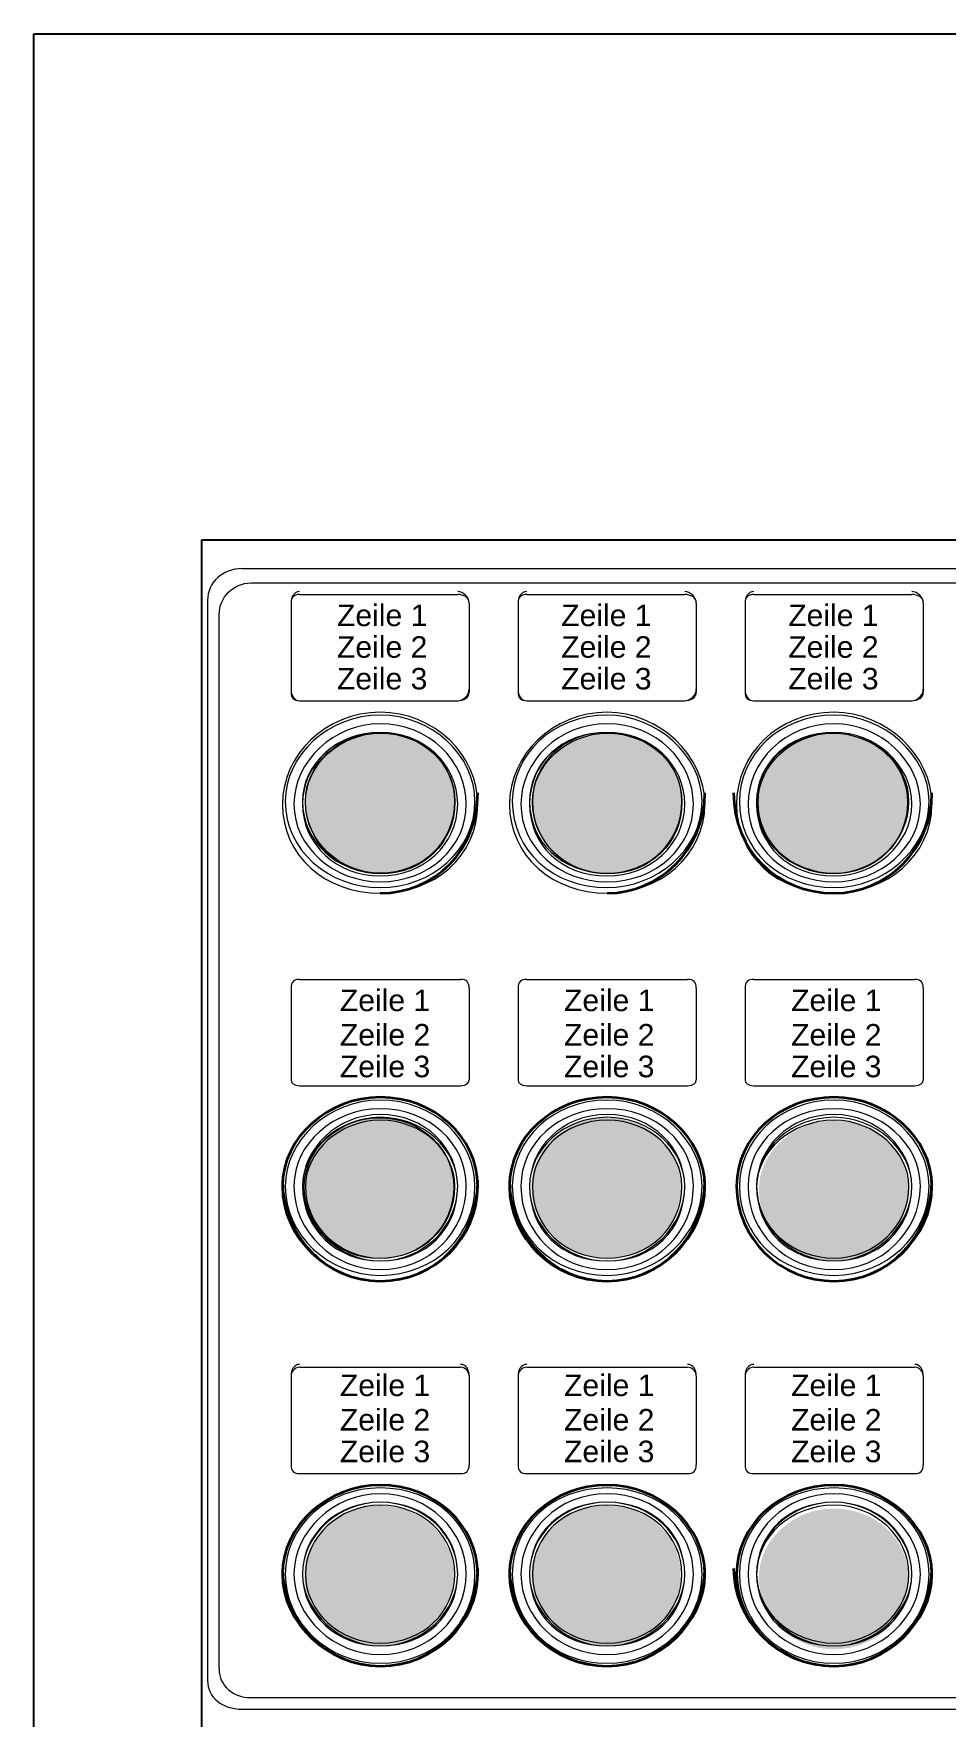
# Model space of a CAD drawing. Header units: centimetres. Extents: x -277 to 25900, y -463 to 5243.
# Drawn here: x 354.1 to 399.1, y 705.4 to 788.4 of the extents above; entities that cross this region are included whole.
import ezdxf

# ---------------------------------------------------------------- set-up
doc = ezdxf.new("R2010")
doc.units = ezdxf.units.CM
doc.header["$LTSCALE"] = 10
for name, color, linetype in [('PDF _Géométrie', 7, 'Continuous'), ('PDF _Texte', 7, 'Continuous'), ('SIEMENS_DETECTION', 9, 'Continuous')]:
    doc.layers.add(name, color=color, linetype=linetype)
doc.styles.add('PDF Arial', font='arial.ttf')
picture_1 = doc.add_image_def('image10.jpg', size_in_pixel=(780, 650))

# ---------------------------------------------------------------- blocks, each defined once
blk = doc.blocks.new('*U36')
image = blk.add_image(picture_1, insert=(0, 0), size_in_units=(150, 125))
image.dxf.flags = 7

msp = doc.modelspace()

# ---------------------------------------------------------------- hatches: boundary and pattern name
h = msp.add_hatch(color=1)
h.dxf.hatch_style = 1
edge = h.paths.add_edge_path()
edge.add_spline(control_points=[(371.19, 753.914), (369.209, 753.914), (367.511, 752.358), (367.511, 750.518)], knot_values=[1, 1, 1, 1, 2, 2, 2, 2], degree=3, periodic=0)
edge.add_spline(control_points=[(367.511, 750.518), (367.511, 748.537), (369.209, 746.981), (371.19, 746.981)], knot_values=[2, 2, 2, 2, 3, 3, 3, 3], degree=3, periodic=0)
edge.add_spline(control_points=[(371.19, 746.981), (373.313, 746.981), (374.87, 748.537), (374.87, 750.518)], knot_values=[3, 3, 3, 3, 4, 4, 4, 4], degree=3, periodic=0)
edge.add_spline(control_points=[(374.87, 750.518), (374.87, 752.358), (373.313, 753.914), (371.19, 753.914)], knot_values=[0, 0, 0, 0, 1, 1, 1, 1], degree=3, periodic=0)
h = msp.add_hatch(color=1)
h.dxf.hatch_style = 1
edge = h.paths.add_edge_path()
edge.add_spline(control_points=[(382.368, 753.914), (380.387, 753.914), (378.689, 752.357), (378.689, 750.517)], knot_values=[1, 1, 1, 1, 2, 2, 2, 2], degree=3, periodic=0)
edge.add_spline(control_points=[(378.689, 750.517), (378.689, 748.536), (380.387, 746.98), (382.368, 746.98)], knot_values=[2, 2, 2, 2, 3, 3, 3, 3], degree=3, periodic=0)
edge.add_spline(control_points=[(382.368, 746.98), (384.49, 746.98), (386.047, 748.536), (386.047, 750.517)], knot_values=[3, 3, 3, 3, 4, 4, 4, 4], degree=3, periodic=0)
edge.add_spline(control_points=[(386.047, 750.517), (386.047, 752.357), (384.49, 753.914), (382.368, 753.914)], knot_values=[0, 0, 0, 0, 1, 1, 1, 1], degree=3, periodic=0)
h = msp.add_hatch(color=1)
h.dxf.hatch_style = 1
edge = h.paths.add_edge_path()
edge.add_spline(control_points=[(393.469, 753.913), (391.488, 753.913), (389.79, 752.356), (389.79, 750.517)], knot_values=[1, 1, 1, 1, 2, 2, 2, 2], degree=3, periodic=0)
edge.add_spline(control_points=[(389.79, 750.517), (389.79, 748.535), (391.488, 746.979), (393.469, 746.979)], knot_values=[2, 2, 2, 2, 3, 3, 3, 3], degree=3, periodic=0)
edge.add_spline(control_points=[(393.469, 746.979), (395.592, 746.979), (397.149, 748.535), (397.149, 750.517)], knot_values=[3, 3, 3, 3, 4, 4, 4, 4], degree=3, periodic=0)
edge.add_spline(control_points=[(397.149, 750.517), (397.149, 752.356), (395.592, 753.913), (393.469, 753.913)], knot_values=[0, 0, 0, 0, 1, 1, 1, 1], degree=3, periodic=0)
h = msp.add_hatch(color=1)
h.dxf.hatch_style = 1
edge = h.paths.add_edge_path()
edge.add_spline(control_points=[(371.129, 734.97), (369.148, 734.97), (367.45, 733.413), (367.45, 731.573)], knot_values=[1, 1, 1, 1, 2, 2, 2, 2], degree=3, periodic=0)
edge.add_spline(control_points=[(367.45, 731.573), (367.45, 729.592), (369.148, 728.036), (371.129, 728.036)], knot_values=[2, 2, 2, 2, 3, 3, 3, 3], degree=3, periodic=0)
edge.add_spline(control_points=[(371.129, 728.036), (373.252, 728.036), (374.809, 729.592), (374.809, 731.573)], knot_values=[3, 3, 3, 3, 4, 4, 4, 4], degree=3, periodic=0)
edge.add_spline(control_points=[(374.809, 731.573), (374.809, 733.413), (373.252, 734.97), (371.129, 734.97)], knot_values=[0, 0, 0, 0, 1, 1, 1, 1], degree=3, periodic=0)
h = msp.add_hatch(color=1)
h.dxf.hatch_style = 1
edge = h.paths.add_edge_path()
edge.add_spline(control_points=[(385.988, 731.573), (385.988, 733.413), (384.431, 734.97), (382.308, 734.97)], knot_values=[0, 0, 0, 0, 1, 1, 1, 1], degree=3, periodic=0)
edge.add_spline(control_points=[(382.308, 734.97), (380.327, 734.97), (378.629, 733.413), (378.629, 731.573)], knot_values=[1, 1, 1, 1, 2, 2, 2, 2], degree=3, periodic=0)
edge.add_spline(control_points=[(378.629, 731.573), (378.629, 729.592), (380.327, 728.036), (382.308, 728.036)], knot_values=[2, 2, 2, 2, 3, 3, 3, 3], degree=3, periodic=0)
edge.add_spline(control_points=[(382.308, 728.036), (384.431, 728.036), (385.988, 729.592), (385.988, 731.573)], knot_values=[3, 3, 3, 3, 4, 4, 4, 4], degree=3, periodic=0)
h = msp.add_hatch(color=1)
h.dxf.hatch_style = 1
edge = h.paths.add_edge_path()
edge.add_spline(control_points=[(397.191, 731.432), (397.191, 733.271), (395.634, 734.828), (393.512, 734.828)], knot_values=[0, 0, 0, 0, 1, 1, 1, 1], degree=3, periodic=0)
edge.add_spline(control_points=[(393.512, 734.828), (391.53, 734.828), (389.832, 733.271), (389.832, 731.432)], knot_values=[1, 1, 1, 1, 2, 2, 2, 2], degree=3, periodic=0)
edge.add_spline(control_points=[(389.832, 731.432), (389.832, 729.451), (391.53, 727.894), (393.512, 727.894)], knot_values=[2, 2, 2, 2, 3, 3, 3, 3], degree=3, periodic=0)
edge.add_spline(control_points=[(393.512, 727.894), (395.634, 727.894), (397.191, 729.451), (397.191, 731.432)], knot_values=[3, 3, 3, 3, 4, 4, 4, 4], degree=3, periodic=0)
h = msp.add_hatch(color=1)
h.dxf.hatch_style = 1
edge = h.paths.add_edge_path()
edge.add_spline(control_points=[(374.809, 712.47), (374.809, 714.309), (373.252, 715.866), (371.129, 715.866)], knot_values=[0, 0, 0, 0, 1, 1, 1, 1], degree=3, periodic=0)
edge.add_spline(control_points=[(371.129, 715.866), (369.148, 715.866), (367.45, 714.309), (367.45, 712.47)], knot_values=[1, 1, 1, 1, 2, 2, 2, 2], degree=3, periodic=0)
edge.add_spline(control_points=[(367.45, 712.47), (367.45, 710.489), (369.148, 708.932), (371.129, 708.932)], knot_values=[2, 2, 2, 2, 3, 3, 3, 3], degree=3, periodic=0)
edge.add_spline(control_points=[(371.129, 708.932), (373.252, 708.932), (374.809, 710.489), (374.809, 712.47)], knot_values=[3, 3, 3, 3, 4, 4, 4, 4], degree=3, periodic=0)
h = msp.add_hatch(color=1)
h.dxf.hatch_style = 1
edge = h.paths.add_edge_path()
edge.add_spline(control_points=[(385.988, 712.47), (385.988, 714.309), (384.431, 715.866), (382.308, 715.866)], knot_values=[0, 0, 0, 0, 1, 1, 1, 1], degree=3, periodic=0)
edge.add_spline(control_points=[(382.308, 715.866), (380.327, 715.866), (378.629, 714.309), (378.629, 712.47)], knot_values=[1, 1, 1, 1, 2, 2, 2, 2], degree=3, periodic=0)
edge.add_spline(control_points=[(378.629, 712.47), (378.629, 710.489), (380.327, 708.932), (382.308, 708.932)], knot_values=[2, 2, 2, 2, 3, 3, 3, 3], degree=3, periodic=0)
edge.add_spline(control_points=[(382.308, 708.932), (384.431, 708.932), (385.988, 710.489), (385.988, 712.47)], knot_values=[3, 3, 3, 3, 4, 4, 4, 4], degree=3, periodic=0)
h = msp.add_hatch(color=1)
h.dxf.hatch_style = 1
edge = h.paths.add_edge_path()
edge.add_spline(control_points=[(397.191, 712.328), (397.191, 714.168), (395.634, 715.724), (393.512, 715.724)], knot_values=[0, 0, 0, 0, 1, 1, 1, 1], degree=3, periodic=0)
edge.add_spline(control_points=[(393.512, 715.724), (391.53, 715.724), (389.832, 714.168), (389.832, 712.328)], knot_values=[1, 1, 1, 1, 2, 2, 2, 2], degree=3, periodic=0)
edge.add_spline(control_points=[(389.832, 712.328), (389.832, 710.347), (391.53, 708.791), (393.512, 708.791)], knot_values=[2, 2, 2, 2, 3, 3, 3, 3], degree=3, periodic=0)
edge.add_spline(control_points=[(393.512, 708.791), (395.634, 708.791), (397.191, 710.347), (397.191, 712.328)], knot_values=[3, 3, 3, 3, 4, 4, 4, 4], degree=3, periodic=0)

# ---------------------------------------------------------------- linework, layer by layer
msp.add_lwpolyline([(362.41, 763.436), (496.514, 763.436), (496.514, 704.286), (362.41, 704.286)], close=True)
at = {"layer": 'PDF _Géométrie', "lineweight": 9}
msp.add_lwpolyline([(362.41, 704.286), (491.465, 704.286), (491.465, 763.436), (362.41, 763.436)], close=True, dxfattribs=at)
msp.add_lwpolyline([(362.41, 704.286), (491.465, 704.286), (491.465, 763.436), (362.41, 763.436)], close=True, dxfattribs=at)
at = {"layer": 'PDF _Géométrie', "color": 253, "lineweight": 9, "true_color": 0x999999}
msp.add_lwpolyline([(363.259, 707.823), (363.259, 759.757, -0.409091), (364.816, 761.313), (489.06, 761.313)], format="xyb", dxfattribs=at)
at = {"layer": 'PDF _Géométrie', "lineweight": 9}
msp.add_lwpolyline([(364.391, 762.021), (489.626, 762.021, -0.409091), (491.182, 760.464), (491.182, 707.257)], format="xyb", dxfattribs=at)
for points in [[(367.222, 760.747), (375.004, 760.747)], [(378.401, 760.747), (386.184, 760.747)], [(389.58, 760.747), (397.363, 760.747)], [(362.693, 760.464), (362.693, 707.257)], [(366.797, 760.323), (366.797, 755.936)], [(375.57, 760.323), (375.57, 755.936)], [(377.976, 760.323), (377.976, 755.936)], [(386.75, 760.323), (386.75, 755.936)], [(389.155, 760.323), (389.155, 755.936)], [(397.929, 760.323), (397.929, 755.936)], [(367.222, 755.512), (375.004, 755.512)], [(378.401, 755.512), (386.184, 755.512)], [(389.58, 755.512), (397.363, 755.512)], [(367.222, 741.785), (375.146, 741.785)], [(378.401, 741.785), (386.325, 741.785)], [(389.58, 741.785), (397.504, 741.785)], [(366.797, 741.361), (366.797, 736.833)], [(375.57, 741.361), (375.57, 736.833)], [(377.976, 741.361), (377.976, 736.833)], [(386.75, 741.361), (386.75, 736.833)], [(389.155, 741.361), (389.155, 736.833)], [(397.929, 741.361), (397.929, 736.833)], [(367.222, 736.55), (375.146, 736.55)], [(378.401, 736.55), (386.325, 736.55)], [(389.58, 736.55), (397.504, 736.55)], [(367.222, 722.682), (375.146, 722.682)], [(378.401, 722.682), (386.325, 722.682)], [(389.58, 722.682), (397.504, 722.682)], [(366.797, 722.257), (366.797, 717.871)], [(375.57, 722.257), (375.57, 717.871)], [(377.976, 722.257), (377.976, 717.871)], [(386.75, 722.257), (386.75, 717.871)], [(389.155, 722.257), (389.155, 717.871)], [(397.929, 722.257), (397.929, 717.871)], [(367.222, 717.446), (375.146, 717.446)], [(378.401, 717.446), (386.325, 717.446)], [(389.58, 717.446), (397.504, 717.446)], [(364.391, 705.842), (489.626, 705.842)]]:
    msp.add_lwpolyline(points, dxfattribs=at)
at = {"layer": 'PDF _Géométrie', "color": 253, "lineweight": 9, "true_color": 0x999999}
msp.add_lwpolyline([(364.816, 706.408), (489.06, 706.408)], dxfattribs=at)
at = {"layer": 'PDF _Géométrie', "lineweight": 9}
for points in [[(364.391, 762.021), (363.401, 762.021), (362.693, 761.313), (362.693, 760.464)], [(367.222, 760.889), (366.939, 760.889), (366.797, 760.606), (366.797, 760.323)], [(367.222, 760.747), (366.939, 760.747), (366.797, 760.606), (366.797, 760.323)], [(375.57, 760.323), (375.57, 760.606), (375.287, 760.889), (375.004, 760.889)], [(375.57, 760.323), (375.57, 760.606), (375.287, 760.747), (375.004, 760.747)], [(378.401, 760.889), (378.118, 760.889), (377.976, 760.606), (377.976, 760.323)], [(378.401, 760.747), (378.118, 760.747), (377.976, 760.606), (377.976, 760.323)], [(386.75, 760.323), (386.75, 760.606), (386.467, 760.889), (386.184, 760.889)], [(386.75, 760.323), (386.75, 760.606), (386.467, 760.747), (386.184, 760.747)], [(389.58, 760.889), (389.297, 760.889), (389.155, 760.606), (389.155, 760.323)], [(389.58, 760.747), (389.297, 760.747), (389.155, 760.606), (389.155, 760.323)], [(397.929, 760.323), (397.929, 760.606), (397.646, 760.889), (397.363, 760.889)], [(397.929, 760.323), (397.929, 760.606), (397.646, 760.747), (397.363, 760.747)], [(366.797, 756.078), (366.797, 755.795), (366.939, 755.512), (367.222, 755.512)], [(366.797, 755.936), (366.797, 755.653), (366.939, 755.512), (367.222, 755.512)], [(375.004, 755.512), (375.287, 755.512), (375.57, 755.795), (375.57, 756.078)], [(375.004, 755.512), (375.287, 755.512), (375.57, 755.653), (375.57, 755.936)], [(377.976, 756.078), (377.976, 755.795), (378.118, 755.512), (378.401, 755.512)], [(377.976, 755.936), (377.976, 755.653), (378.118, 755.512), (378.401, 755.512)], [(386.184, 755.512), (386.467, 755.512), (386.75, 755.795), (386.75, 756.078)], [(386.184, 755.512), (386.467, 755.512), (386.75, 755.653), (386.75, 755.936)], [(389.155, 756.078), (389.155, 755.795), (389.297, 755.512), (389.58, 755.512)], [(389.155, 755.936), (389.155, 755.653), (389.297, 755.512), (389.58, 755.512)], [(397.363, 755.512), (397.646, 755.512), (397.929, 755.795), (397.929, 756.078)], [(397.363, 755.512), (397.646, 755.512), (397.929, 755.653), (397.929, 755.936)], [(371.184, 754.946), (368.495, 754.946), (366.372, 752.823), (366.372, 750.417)], [(375.995, 750.417), (375.995, 752.823), (373.872, 754.946), (371.184, 754.946)], [(382.363, 754.946), (379.674, 754.946), (377.552, 752.823), (377.552, 750.417)], [(387.174, 750.417), (387.174, 752.823), (384.91, 754.946), (382.363, 754.946)], [(393.542, 754.946), (390.712, 754.946), (388.731, 752.823), (388.731, 750.417)], [(398.353, 750.417), (398.353, 752.823), (396.089, 754.946), (393.542, 754.946)], [(371.184, 754.379), (368.92, 754.379), (366.939, 752.54), (366.939, 750.417)], [(371.184, 753.955), (369.061, 753.955), (367.363, 752.398), (367.363, 750.559)], [(371.184, 753.955), (369.061, 753.955), (367.363, 752.398), (367.363, 750.417)], [(371.184, 753.955), (369.061, 753.955), (367.363, 752.398), (367.363, 750.417)], [(375.429, 750.417), (375.429, 752.54), (373.589, 754.379), (371.184, 754.379)], [(374.863, 750.559), (374.863, 752.398), (373.306, 753.955), (371.184, 753.955)], [(375.004, 750.417), (375.004, 752.398), (373.306, 753.955), (371.184, 753.955)], [(375.004, 750.417), (375.004, 752.398), (373.306, 753.955), (371.184, 753.955)], [(382.363, 754.379), (379.957, 754.379), (378.118, 752.54), (378.118, 750.417)], [(382.363, 753.955), (380.099, 753.955), (378.542, 752.398), (378.542, 750.559)], [(382.363, 753.955), (380.099, 753.955), (378.542, 752.398), (378.542, 750.417)], [(382.363, 753.955), (380.099, 753.955), (378.542, 752.398), (378.542, 750.417)], [(382.363, 753.955), (380.24, 753.955), (378.684, 752.398), (378.684, 750.559)], [(386.608, 750.417), (386.608, 752.54), (384.768, 754.379), (382.363, 754.379)], [(386.042, 750.559), (386.042, 752.398), (384.485, 753.955), (382.363, 753.955)], [(386.184, 750.417), (386.184, 752.398), (384.485, 753.955), (382.363, 753.955)], [(386.184, 750.417), (386.184, 752.398), (384.485, 753.955), (382.363, 753.955)], [(386.042, 750.559), (386.042, 752.398), (384.485, 753.955), (382.363, 753.955)], [(393.542, 754.379), (391.136, 754.379), (389.297, 752.54), (389.297, 750.417)], [(393.542, 753.955), (391.278, 753.955), (389.721, 752.398), (389.721, 750.559)], [(393.542, 753.955), (391.278, 753.955), (389.721, 752.398), (389.721, 750.417)], [(393.542, 753.955), (391.278, 753.955), (389.721, 752.398), (389.721, 750.417)], [(393.542, 753.955), (391.419, 753.955), (389.721, 752.398), (389.721, 750.559)], [(397.787, 750.417), (397.787, 752.54), (395.806, 754.379), (393.542, 754.379)], [(397.221, 750.559), (397.221, 752.398), (395.523, 753.955), (393.542, 753.955)], [(397.363, 750.417), (397.363, 752.398), (395.523, 753.955), (393.542, 753.955)], [(397.363, 750.417), (397.363, 752.398), (395.523, 753.955), (393.542, 753.955)], [(397.221, 750.559), (397.221, 752.398), (395.523, 753.955), (393.542, 753.955)], [(367.363, 750.559), (367.363, 748.578), (369.061, 747.021), (371.184, 747.021)], [(371.184, 747.021), (373.306, 747.021), (374.863, 748.578), (374.863, 750.559)], [(378.542, 750.559), (378.542, 748.578), (380.099, 747.021), (382.363, 747.021)], [(378.684, 750.559), (378.684, 748.578), (380.24, 747.021), (382.363, 747.021)], [(382.363, 747.021), (384.485, 747.021), (386.042, 748.578), (386.042, 750.559)], [(382.363, 747.021), (384.485, 747.021), (386.042, 748.578), (386.042, 750.559)], [(389.721, 750.559), (389.721, 748.578), (391.278, 747.021), (393.542, 747.021)], [(389.721, 750.559), (389.721, 748.578), (391.419, 747.021), (393.542, 747.021)], [(393.542, 747.021), (395.523, 747.021), (397.221, 748.578), (397.221, 750.559)], [(393.542, 747.021), (395.523, 747.021), (397.221, 748.578), (397.221, 750.559)], [(366.372, 750.417), (366.372, 747.87), (368.495, 746.031), (371.184, 746.031)], [(366.939, 750.417), (366.939, 748.295), (368.92, 746.597), (371.184, 746.597)], [(367.363, 750.417), (367.363, 748.436), (369.061, 746.88), (371.184, 746.88)], [(367.363, 750.417), (367.363, 748.436), (369.061, 746.88), (371.184, 746.88)], [(371.184, 746.88), (373.306, 746.88), (375.004, 748.436), (375.004, 750.417)], [(371.184, 746.031), (373.872, 746.031), (375.995, 747.87), (375.995, 750.417)], [(371.184, 746.597), (373.589, 746.597), (375.429, 748.295), (375.429, 750.417)], [(371.184, 746.88), (373.306, 746.88), (375.004, 748.436), (375.004, 750.417)], [(377.552, 750.417), (377.552, 747.87), (379.674, 746.031), (382.363, 746.031)], [(378.118, 750.417), (378.118, 748.295), (379.957, 746.597), (382.363, 746.597)], [(378.542, 750.417), (378.542, 748.436), (380.099, 746.88), (382.363, 746.88)], [(378.542, 750.417), (378.542, 748.436), (380.099, 746.88), (382.363, 746.88)], [(382.363, 746.88), (384.485, 746.88), (386.184, 748.436), (386.184, 750.417)], [(382.363, 746.031), (384.91, 746.031), (387.174, 747.87), (387.174, 750.417)], [(382.363, 746.597), (384.768, 746.597), (386.608, 748.295), (386.608, 750.417)], [(382.363, 746.88), (384.485, 746.88), (386.184, 748.436), (386.184, 750.417)], [(388.731, 750.417), (388.731, 747.87), (390.712, 746.031), (393.542, 746.031)], [(389.297, 750.417), (389.297, 748.295), (391.136, 746.597), (393.542, 746.597)], [(389.721, 750.417), (389.721, 748.436), (391.278, 746.88), (393.542, 746.88)], [(389.721, 750.417), (389.721, 748.436), (391.278, 746.88), (393.542, 746.88)], [(393.542, 746.88), (395.523, 746.88), (397.363, 748.436), (397.363, 750.417)], [(393.542, 746.031), (396.089, 746.031), (398.353, 747.87), (398.353, 750.417)], [(393.542, 746.597), (395.806, 746.597), (397.787, 748.295), (397.787, 750.417)], [(393.542, 746.88), (395.523, 746.88), (397.363, 748.436), (397.363, 750.417)], [(367.222, 741.785), (366.939, 741.785), (366.797, 741.644), (366.797, 741.361)], [(367.222, 741.785), (366.939, 741.785), (366.797, 741.644), (366.797, 741.361)], [(375.57, 741.361), (375.57, 741.644), (375.429, 741.785), (375.146, 741.785)], [(375.57, 741.361), (375.57, 741.644), (375.429, 741.785), (375.146, 741.785)], [(378.401, 741.785), (378.118, 741.785), (377.976, 741.644), (377.976, 741.361)], [(378.401, 741.785), (378.118, 741.785), (377.976, 741.644), (377.976, 741.361)], [(386.75, 741.361), (386.75, 741.644), (386.608, 741.785), (386.325, 741.785)], [(386.75, 741.361), (386.75, 741.644), (386.608, 741.785), (386.325, 741.785)], [(389.58, 741.785), (389.297, 741.785), (389.155, 741.644), (389.155, 741.361)], [(389.58, 741.785), (389.297, 741.785), (389.155, 741.644), (389.155, 741.361)], [(397.929, 741.361), (397.929, 741.644), (397.787, 741.785), (397.504, 741.785)], [(397.929, 741.361), (397.929, 741.644), (397.787, 741.785), (397.504, 741.785)], [(366.797, 736.833), (366.797, 736.691), (366.939, 736.55), (367.222, 736.55)], [(366.797, 736.833), (366.797, 736.691), (366.939, 736.55), (367.222, 736.55)], [(375.146, 736.55), (375.429, 736.55), (375.57, 736.691), (375.57, 736.833)], [(375.146, 736.55), (375.429, 736.55), (375.57, 736.691), (375.57, 736.833)], [(377.976, 736.833), (377.976, 736.691), (378.118, 736.55), (378.401, 736.55)], [(377.976, 736.833), (377.976, 736.691), (378.118, 736.55), (378.401, 736.55)], [(386.325, 736.55), (386.608, 736.55), (386.75, 736.691), (386.75, 736.833)], [(386.325, 736.55), (386.608, 736.55), (386.75, 736.691), (386.75, 736.833)], [(389.155, 736.833), (389.155, 736.691), (389.297, 736.55), (389.58, 736.55)], [(389.155, 736.833), (389.155, 736.691), (389.297, 736.55), (389.58, 736.55)], [(397.504, 736.55), (397.787, 736.55), (397.929, 736.691), (397.929, 736.833)], [(397.504, 736.55), (397.787, 736.55), (397.929, 736.691), (397.929, 736.833)], [(371.184, 735.983), (368.637, 735.983), (366.372, 734.002), (366.372, 731.597)], [(375.995, 731.597), (375.995, 734.002), (373.872, 735.983), (371.184, 735.983)], [(382.363, 735.983), (379.674, 735.983), (377.552, 734.002), (377.552, 731.597)], [(387.174, 731.597), (387.174, 734.002), (384.91, 735.983), (382.363, 735.983)], [(393.542, 735.983), (390.853, 735.983), (388.731, 734.002), (388.731, 731.597)], [(398.353, 731.597), (398.353, 734.002), (396.089, 735.983), (393.542, 735.983)], [(371.184, 735.417), (368.92, 735.417), (366.939, 733.719), (366.939, 731.597)], [(371.184, 735.134), (369.061, 735.134), (367.363, 733.436), (367.363, 731.597)], [(371.184, 735.134), (369.061, 735.134), (367.363, 733.436), (367.363, 731.597)], [(371.184, 734.993), (369.203, 734.993), (367.363, 733.436), (367.363, 731.597)], [(371.184, 734.851), (369.203, 734.851), (367.505, 733.295), (367.505, 731.597)], [(375.429, 731.597), (375.429, 733.719), (373.589, 735.417), (371.184, 735.417)], [(375.004, 731.597), (375.004, 733.436), (373.448, 735.134), (371.184, 735.134)], [(375.004, 731.597), (375.004, 733.436), (373.448, 735.134), (371.184, 735.134)], [(375.004, 731.597), (375.004, 733.436), (373.306, 734.993), (371.184, 734.993)], [(374.863, 731.597), (374.863, 733.295), (373.306, 734.851), (371.184, 734.851)], [(382.363, 735.417), (379.957, 735.417), (378.118, 733.719), (378.118, 731.597)], [(382.363, 735.134), (380.099, 735.134), (378.542, 733.436), (378.542, 731.597)], [(382.363, 734.993), (380.24, 734.993), (378.542, 733.436), (378.542, 731.597)], [(382.363, 734.851), (380.24, 734.851), (378.684, 733.295), (378.684, 731.597)], [(386.608, 731.597), (386.608, 733.719), (384.768, 735.417), (382.363, 735.417)], [(386.184, 731.597), (386.184, 733.436), (384.627, 735.134), (382.363, 735.134)], [(386.184, 731.597), (386.184, 733.436), (384.485, 734.993), (382.363, 734.993)], [(386.042, 731.597), (386.042, 733.295), (384.485, 734.851), (382.363, 734.851)], [(393.542, 735.417), (391.136, 735.417), (389.297, 733.719), (389.297, 731.597)], [(393.542, 735.134), (391.278, 735.134), (389.721, 733.436), (389.721, 731.597)], [(393.542, 735.134), (391.278, 735.134), (389.721, 733.436), (389.721, 731.597)], [(393.542, 734.993), (391.419, 734.993), (389.721, 733.436), (389.721, 731.597)], [(393.542, 734.851), (391.419, 734.851), (389.721, 733.295), (389.721, 731.597)], [(397.787, 731.597), (397.787, 733.719), (395.806, 735.417), (393.542, 735.417)], [(397.363, 731.597), (397.363, 733.436), (395.665, 735.134), (393.542, 735.134)], [(397.363, 731.597), (397.363, 733.436), (395.665, 735.134), (393.542, 735.134)], [(397.363, 731.597), (397.363, 733.436), (395.523, 734.993), (393.542, 734.993)], [(397.221, 731.597), (397.221, 733.295), (395.523, 734.851), (393.542, 734.851)], [(366.372, 731.597), (366.372, 729.05), (368.637, 726.927), (371.184, 726.927)], [(366.939, 731.597), (366.939, 729.333), (368.92, 727.493), (371.184, 727.493)], [(367.363, 731.597), (367.363, 729.616), (369.203, 727.918), (371.184, 727.918)], [(367.363, 731.597), (367.363, 729.474), (369.061, 727.918), (371.184, 727.918)], [(367.363, 731.597), (367.363, 729.474), (369.061, 727.918), (371.184, 727.918)], [(367.505, 731.597), (367.505, 729.616), (369.203, 728.059), (371.184, 728.059)], [(371.184, 727.918), (373.306, 727.918), (375.004, 729.616), (375.004, 731.597)], [(371.184, 727.918), (373.448, 727.918), (375.004, 729.474), (375.004, 731.597)], [(371.184, 726.927), (373.872, 726.927), (375.995, 729.05), (375.995, 731.597)], [(371.184, 727.493), (373.589, 727.493), (375.429, 729.333), (375.429, 731.597)], [(371.184, 727.918), (373.448, 727.918), (375.004, 729.474), (375.004, 731.597)], [(371.184, 728.059), (373.306, 728.059), (374.863, 729.616), (374.863, 731.597)], [(377.552, 731.597), (377.552, 729.05), (379.674, 726.927), (382.363, 726.927)], [(378.118, 731.597), (378.118, 729.333), (379.957, 727.493), (382.363, 727.493)], [(378.542, 731.597), (378.542, 729.616), (380.24, 727.918), (382.363, 727.918)], [(378.542, 731.597), (378.542, 729.474), (380.099, 727.918), (382.363, 727.918)], [(378.684, 731.597), (378.684, 729.616), (380.24, 728.059), (382.363, 728.059)], [(382.363, 727.918), (384.485, 727.918), (386.184, 729.616), (386.184, 731.597)], [(382.363, 726.927), (384.91, 726.927), (387.174, 729.05), (387.174, 731.597)], [(382.363, 727.493), (384.768, 727.493), (386.608, 729.333), (386.608, 731.597)], [(382.363, 727.918), (384.627, 727.918), (386.184, 729.474), (386.184, 731.597)], [(382.363, 728.059), (384.485, 728.059), (386.042, 729.616), (386.042, 731.597)], [(388.731, 731.597), (388.731, 729.05), (390.853, 726.927), (393.542, 726.927)], [(389.297, 731.597), (389.297, 729.333), (391.136, 727.493), (393.542, 727.493)], [(389.721, 731.597), (389.721, 729.616), (391.419, 727.918), (393.542, 727.918)], [(389.721, 731.597), (389.721, 729.474), (391.278, 727.918), (393.542, 727.918)], [(389.721, 731.597), (389.721, 729.474), (391.278, 727.918), (393.542, 727.918)], [(389.721, 731.597), (389.721, 729.616), (391.419, 728.059), (393.542, 728.059)], [(393.542, 727.918), (395.523, 727.918), (397.363, 729.616), (397.363, 731.597)], [(393.542, 727.918), (395.665, 727.918), (397.363, 729.474), (397.363, 731.597)], [(393.542, 726.927), (396.089, 726.927), (398.353, 729.05), (398.353, 731.597)], [(393.542, 727.493), (395.806, 727.493), (397.787, 729.333), (397.787, 731.597)], [(393.542, 727.918), (395.665, 727.918), (397.363, 729.474), (397.363, 731.597)], [(393.542, 728.059), (395.523, 728.059), (397.221, 729.616), (397.221, 731.597)], [(367.222, 722.823), (366.939, 722.823), (366.797, 722.54), (366.797, 722.257)], [(367.222, 722.682), (366.939, 722.682), (366.797, 722.399), (366.797, 722.257)], [(375.57, 722.257), (375.57, 722.54), (375.429, 722.823), (375.146, 722.823)], [(375.57, 722.257), (375.57, 722.399), (375.429, 722.682), (375.146, 722.682)], [(378.401, 722.823), (378.118, 722.823), (377.976, 722.54), (377.976, 722.257)], [(378.401, 722.682), (378.118, 722.682), (377.976, 722.399), (377.976, 722.257)], [(386.75, 722.257), (386.75, 722.54), (386.608, 722.823), (386.325, 722.823)], [(386.75, 722.257), (386.75, 722.399), (386.608, 722.682), (386.325, 722.682)], [(389.58, 722.823), (389.297, 722.823), (389.155, 722.54), (389.155, 722.257)], [(389.58, 722.682), (389.297, 722.682), (389.155, 722.399), (389.155, 722.257)], [(397.929, 722.257), (397.929, 722.54), (397.787, 722.823), (397.504, 722.823)], [(397.929, 722.257), (397.929, 722.399), (397.787, 722.682), (397.504, 722.682)], [(366.797, 717.871), (366.797, 717.587), (366.939, 717.446), (367.222, 717.446)], [(366.797, 717.871), (366.797, 717.587), (366.939, 717.446), (367.222, 717.446)], [(375.146, 717.446), (375.429, 717.446), (375.57, 717.587), (375.57, 717.871)], [(375.146, 717.446), (375.429, 717.446), (375.57, 717.587), (375.57, 717.871)], [(377.976, 717.871), (377.976, 717.587), (378.118, 717.446), (378.401, 717.446)], [(377.976, 717.871), (377.976, 717.587), (378.118, 717.446), (378.401, 717.446)], [(386.325, 717.446), (386.608, 717.446), (386.75, 717.587), (386.75, 717.871)], [(386.325, 717.446), (386.608, 717.446), (386.75, 717.587), (386.75, 717.871)], [(389.155, 717.871), (389.155, 717.587), (389.297, 717.446), (389.58, 717.446)], [(389.155, 717.871), (389.155, 717.587), (389.297, 717.446), (389.58, 717.446)], [(397.504, 717.446), (397.787, 717.446), (397.929, 717.587), (397.929, 717.871)], [(397.504, 717.446), (397.787, 717.446), (397.929, 717.587), (397.929, 717.871)], [(371.184, 716.88), (368.637, 716.88), (366.372, 714.899), (366.372, 712.493)], [(375.995, 712.493), (375.995, 714.899), (373.872, 716.88), (371.184, 716.88)], [(382.363, 716.88), (379.674, 716.88), (377.552, 714.899), (377.552, 712.493)], [(387.174, 712.493), (387.174, 714.899), (384.91, 716.88), (382.363, 716.88)], [(393.542, 716.88), (390.853, 716.88), (388.731, 714.899), (388.731, 712.493)], [(398.353, 712.493), (398.353, 714.899), (396.089, 716.88), (393.542, 716.88)], [(371.184, 716.455), (368.92, 716.455), (366.939, 714.616), (366.939, 712.493)], [(371.184, 716.031), (369.203, 716.031), (367.363, 714.474), (367.363, 712.493)], [(371.184, 716.031), (369.061, 716.031), (367.363, 714.474), (367.363, 712.493)], [(371.184, 716.031), (369.061, 716.031), (367.363, 714.474), (367.363, 712.493)], [(371.184, 715.889), (369.203, 715.889), (367.505, 714.333), (367.505, 712.493)], [(375.429, 712.493), (375.429, 714.616), (373.589, 716.455), (371.184, 716.455)], [(375.004, 712.493), (375.004, 714.474), (373.306, 716.031), (371.184, 716.031)], [(375.004, 712.493), (375.004, 714.474), (373.448, 716.031), (371.184, 716.031)], [(375.004, 712.493), (375.004, 714.474), (373.448, 716.031), (371.184, 716.031)], [(374.863, 712.493), (374.863, 714.333), (373.306, 715.889), (371.184, 715.889)], [(382.363, 716.455), (379.957, 716.455), (378.118, 714.616), (378.118, 712.493)], [(382.363, 716.031), (380.24, 716.031), (378.542, 714.474), (378.542, 712.493)], [(382.363, 716.031), (380.099, 716.031), (378.542, 714.474), (378.542, 712.493)], [(382.363, 716.031), (380.099, 716.031), (378.542, 714.474), (378.542, 712.493)], [(382.363, 715.889), (380.24, 715.889), (378.684, 714.333), (378.684, 712.493)], [(386.608, 712.493), (386.608, 714.616), (384.768, 716.455), (382.363, 716.455)], [(386.184, 712.493), (386.184, 714.474), (384.485, 716.031), (382.363, 716.031)], [(386.184, 712.493), (386.184, 714.474), (384.627, 716.031), (382.363, 716.031)], [(386.184, 712.493), (386.184, 714.474), (384.627, 716.031), (382.363, 716.031)], [(386.042, 712.493), (386.042, 714.333), (384.485, 715.889), (382.363, 715.889)], [(393.542, 716.455), (391.136, 716.455), (389.297, 714.616), (389.297, 712.493)], [(393.542, 716.031), (391.419, 716.031), (389.721, 714.474), (389.721, 712.493)], [(393.542, 716.031), (391.278, 716.031), (389.721, 714.474), (389.721, 712.493)], [(393.542, 716.031), (391.278, 716.031), (389.721, 714.474), (389.721, 712.493)], [(393.542, 715.889), (391.419, 715.889), (389.721, 714.333), (389.721, 712.493)], [(397.787, 712.493), (397.787, 714.616), (395.806, 716.455), (393.542, 716.455)], [(397.363, 712.493), (397.363, 714.474), (395.523, 716.031), (393.542, 716.031)], [(397.363, 712.493), (397.363, 714.474), (395.665, 716.031), (393.542, 716.031)], [(397.363, 712.493), (397.363, 714.474), (395.665, 716.031), (393.542, 716.031)], [(397.221, 712.493), (397.221, 714.333), (395.523, 715.889), (393.542, 715.889)], [(366.372, 712.493), (366.372, 710.088), (368.637, 707.965), (371.184, 707.965)], [(366.939, 712.493), (366.939, 710.371), (368.92, 708.531), (371.184, 708.531)], [(367.363, 712.493), (367.363, 710.654), (369.203, 708.956), (371.184, 708.956)], [(367.363, 712.493), (367.363, 710.512), (369.061, 708.956), (371.184, 708.956)], [(367.363, 712.493), (367.363, 710.512), (369.061, 708.956), (371.184, 708.956)], [(367.505, 712.493), (367.505, 710.654), (369.203, 709.097), (371.184, 709.097)], [(371.184, 708.956), (373.306, 708.956), (375.004, 710.654), (375.004, 712.493)], [(371.184, 708.956), (373.448, 708.956), (375.004, 710.512), (375.004, 712.493)], [(371.184, 707.965), (373.872, 707.965), (375.995, 710.088), (375.995, 712.493)], [(371.184, 708.531), (373.589, 708.531), (375.429, 710.371), (375.429, 712.493)], [(371.184, 708.956), (373.448, 708.956), (375.004, 710.512), (375.004, 712.493)], [(371.184, 709.097), (373.306, 709.097), (374.863, 710.654), (374.863, 712.493)], [(377.552, 712.493), (377.552, 710.088), (379.674, 707.965), (382.363, 707.965)], [(378.118, 712.493), (378.118, 710.371), (379.957, 708.531), (382.363, 708.531)], [(378.542, 712.493), (378.542, 710.654), (380.24, 708.956), (382.363, 708.956)], [(378.542, 712.493), (378.542, 710.512), (380.099, 708.956), (382.363, 708.956)], [(378.542, 712.493), (378.542, 710.512), (380.099, 708.956), (382.363, 708.956)], [(378.684, 712.493), (378.684, 710.654), (380.24, 709.097), (382.363, 709.097)], [(382.363, 708.956), (384.485, 708.956), (386.184, 710.654), (386.184, 712.493)], [(382.363, 708.956), (384.627, 708.956), (386.184, 710.512), (386.184, 712.493)], [(382.363, 707.965), (384.91, 707.965), (387.174, 710.088), (387.174, 712.493)], [(382.363, 708.531), (384.768, 708.531), (386.608, 710.371), (386.608, 712.493)], [(382.363, 708.956), (384.627, 708.956), (386.184, 710.512), (386.184, 712.493)], [(382.363, 709.097), (384.485, 709.097), (386.042, 710.654), (386.042, 712.493)], [(388.731, 712.493), (388.731, 710.088), (390.853, 707.965), (393.542, 707.965)], [(389.297, 712.493), (389.297, 710.371), (391.136, 708.531), (393.542, 708.531)], [(389.721, 712.493), (389.721, 710.654), (391.419, 708.956), (393.542, 708.956)], [(389.721, 712.493), (389.721, 710.512), (391.278, 708.956), (393.542, 708.956)], [(389.721, 712.493), (389.721, 710.512), (391.278, 708.956), (393.542, 708.956)], [(389.721, 712.493), (389.721, 710.654), (391.419, 709.097), (393.542, 709.097)], [(393.542, 708.956), (395.523, 708.956), (397.363, 710.654), (397.363, 712.493)], [(393.542, 708.956), (395.665, 708.956), (397.363, 710.512), (397.363, 712.493)], [(393.542, 707.965), (396.089, 707.965), (398.353, 710.088), (398.353, 712.493)], [(393.542, 708.531), (395.806, 708.531), (397.787, 710.371), (397.787, 712.493)], [(393.542, 708.956), (395.665, 708.956), (397.363, 710.512), (397.363, 712.493)], [(393.542, 709.097), (395.523, 709.097), (397.221, 710.654), (397.221, 712.493)], [(362.693, 707.257), (362.693, 706.408), (363.401, 705.842), (364.391, 705.842)]]:
    msp.add_open_spline(points, degree=3, dxfattribs=at)
at = {"layer": 'PDF _Géométrie', "color": 8, "lineweight": 9, "true_color": 0x818181}
for points in [[(367.222, 760.889), (366.939, 760.889), (366.797, 760.606), (366.797, 760.323)], [(375.57, 760.323), (375.57, 760.606), (375.287, 760.889), (375.004, 760.889)], [(389.58, 760.889), (389.297, 760.889), (389.155, 760.606), (389.155, 760.323)], [(397.929, 760.323), (397.929, 760.606), (397.646, 760.889), (397.363, 760.889)], [(366.797, 756.078), (366.797, 755.795), (366.939, 755.512), (367.222, 755.512)], [(375.004, 755.512), (375.287, 755.512), (375.57, 755.795), (375.57, 756.078)], [(389.155, 756.078), (389.155, 755.795), (389.297, 755.512), (389.58, 755.512)], [(397.363, 755.512), (397.646, 755.512), (397.929, 755.795), (397.929, 756.078)], [(371.184, 754.804), (368.637, 754.804), (366.514, 752.823), (366.514, 750.559)], [(375.854, 750.559), (375.854, 752.823), (373.731, 754.804), (371.184, 754.804)], [(382.363, 754.804), (379.674, 754.804), (377.693, 752.823), (377.693, 750.559)], [(387.033, 750.559), (387.033, 752.823), (384.768, 754.804), (382.363, 754.804)], [(393.542, 754.804), (390.853, 754.804), (388.872, 752.823), (388.872, 750.559)], [(398.212, 750.559), (398.212, 752.823), (395.948, 754.804), (393.542, 754.804)], [(371.184, 753.955), (369.061, 753.955), (367.363, 752.398), (367.363, 750.559)], [(374.863, 750.559), (374.863, 752.398), (373.306, 753.955), (371.184, 753.955)], [(393.542, 753.955), (391.278, 753.955), (389.721, 752.398), (389.721, 750.559)], [(397.221, 750.559), (397.221, 752.398), (395.523, 753.955), (393.542, 753.955)], [(366.514, 750.559), (366.514, 748.153), (368.637, 746.314), (371.184, 746.314)], [(367.363, 750.559), (367.363, 748.578), (369.061, 747.021), (371.184, 747.021)], [(371.184, 747.021), (373.306, 747.021), (374.863, 748.578), (374.863, 750.559)], [(371.184, 746.314), (373.731, 746.314), (375.854, 748.153), (375.854, 750.559)], [(377.693, 750.559), (377.693, 748.153), (379.674, 746.314), (382.363, 746.314)], [(382.363, 746.314), (384.768, 746.314), (387.033, 748.153), (387.033, 750.559)], [(388.872, 750.559), (388.872, 748.153), (390.853, 746.314), (393.542, 746.314)], [(389.721, 750.559), (389.721, 748.578), (391.278, 747.021), (393.542, 747.021)], [(393.542, 747.021), (395.523, 747.021), (397.221, 748.578), (397.221, 750.559)], [(393.542, 746.314), (395.948, 746.314), (398.212, 748.153), (398.212, 750.559)], [(367.222, 741.785), (366.939, 741.785), (366.797, 741.644), (366.797, 741.361)], [(375.57, 741.361), (375.57, 741.644), (375.429, 741.785), (375.146, 741.785)], [(378.401, 741.785), (378.118, 741.785), (377.976, 741.644), (377.976, 741.361)], [(386.75, 741.361), (386.75, 741.644), (386.608, 741.785), (386.325, 741.785)], [(389.58, 741.785), (389.297, 741.785), (389.155, 741.644), (389.155, 741.361)], [(397.929, 741.361), (397.929, 741.644), (397.787, 741.785), (397.504, 741.785)], [(366.797, 736.833), (366.797, 736.691), (366.939, 736.55), (367.222, 736.55)], [(375.146, 736.55), (375.429, 736.55), (375.57, 736.691), (375.57, 736.833)], [(377.976, 736.833), (377.976, 736.691), (378.118, 736.55), (378.401, 736.55)], [(386.325, 736.55), (386.608, 736.55), (386.75, 736.691), (386.75, 736.833)], [(389.155, 736.833), (389.155, 736.691), (389.297, 736.55), (389.58, 736.55)], [(397.504, 736.55), (397.787, 736.55), (397.929, 736.691), (397.929, 736.833)], [(371.184, 735.842), (368.637, 735.842), (366.514, 733.861), (366.514, 731.597)], [(375.854, 731.597), (375.854, 733.861), (373.872, 735.842), (371.184, 735.842)], [(382.363, 735.842), (379.674, 735.842), (377.693, 733.861), (377.693, 731.597)], [(387.033, 731.597), (387.033, 733.861), (384.91, 735.842), (382.363, 735.842)], [(393.542, 735.842), (390.853, 735.842), (388.872, 733.861), (388.872, 731.597)], [(398.212, 731.597), (398.212, 733.861), (396.089, 735.842), (393.542, 735.842)], [(371.184, 734.993), (369.203, 734.993), (367.363, 733.436), (367.363, 731.597)], [(375.004, 731.597), (375.004, 733.436), (373.306, 734.993), (371.184, 734.993)], [(382.363, 735.134), (380.099, 735.134), (378.542, 733.436), (378.542, 731.597)], [(382.363, 734.993), (380.24, 734.993), (378.542, 733.436), (378.542, 731.597)], [(386.184, 731.597), (386.184, 733.436), (384.627, 735.134), (382.363, 735.134)], [(386.184, 731.597), (386.184, 733.436), (384.485, 734.993), (382.363, 734.993)], [(393.542, 734.993), (391.419, 734.993), (389.721, 733.436), (389.721, 731.597)], [(397.363, 731.597), (397.363, 733.436), (395.523, 734.993), (393.542, 734.993)], [(366.514, 731.597), (366.514, 729.191), (368.637, 727.21), (371.184, 727.21)], [(367.363, 731.597), (367.363, 729.616), (369.203, 727.918), (371.184, 727.918)], [(371.184, 727.918), (373.306, 727.918), (375.004, 729.616), (375.004, 731.597)], [(371.184, 727.21), (373.872, 727.21), (375.854, 729.191), (375.854, 731.597)], [(377.693, 731.597), (377.693, 729.191), (379.674, 727.21), (382.363, 727.21)], [(378.542, 731.597), (378.542, 729.616), (380.24, 727.918), (382.363, 727.918)], [(378.542, 731.597), (378.542, 729.474), (380.099, 727.918), (382.363, 727.918)], [(382.363, 727.918), (384.485, 727.918), (386.184, 729.616), (386.184, 731.597)], [(382.363, 727.21), (384.91, 727.21), (387.033, 729.191), (387.033, 731.597)], [(382.363, 727.918), (384.627, 727.918), (386.184, 729.474), (386.184, 731.597)], [(388.872, 731.597), (388.872, 729.191), (390.853, 727.21), (393.542, 727.21)], [(389.721, 731.597), (389.721, 729.616), (391.419, 727.918), (393.542, 727.918)], [(393.542, 727.918), (395.523, 727.918), (397.363, 729.616), (397.363, 731.597)], [(393.542, 727.21), (396.089, 727.21), (398.212, 729.191), (398.212, 731.597)], [(367.222, 722.823), (366.939, 722.823), (366.797, 722.54), (366.797, 722.257)], [(375.57, 722.257), (375.57, 722.54), (375.429, 722.823), (375.146, 722.823)], [(378.401, 722.823), (378.118, 722.823), (377.976, 722.54), (377.976, 722.257)], [(386.75, 722.257), (386.75, 722.54), (386.608, 722.823), (386.325, 722.823)], [(389.58, 722.823), (389.297, 722.823), (389.155, 722.54), (389.155, 722.257)], [(397.929, 722.257), (397.929, 722.54), (397.787, 722.823), (397.504, 722.823)], [(366.797, 717.871), (366.797, 717.587), (366.939, 717.446), (367.222, 717.446)], [(375.146, 717.446), (375.429, 717.446), (375.57, 717.587), (375.57, 717.871)], [(377.976, 717.871), (377.976, 717.587), (378.118, 717.446), (378.401, 717.446)], [(386.325, 717.446), (386.608, 717.446), (386.75, 717.587), (386.75, 717.871)], [(389.155, 717.871), (389.155, 717.587), (389.297, 717.446), (389.58, 717.446)], [(397.504, 717.446), (397.787, 717.446), (397.929, 717.587), (397.929, 717.871)], [(371.184, 716.738), (368.637, 716.738), (366.514, 714.899), (366.514, 712.493)], [(375.854, 712.493), (375.854, 714.899), (373.872, 716.738), (371.184, 716.738)], [(382.363, 716.738), (379.674, 716.738), (377.693, 714.899), (377.693, 712.493)], [(387.033, 712.493), (387.033, 714.899), (384.91, 716.738), (382.363, 716.738)], [(393.542, 716.738), (390.853, 716.738), (388.872, 714.899), (388.872, 712.493)], [(398.212, 712.493), (398.212, 714.899), (396.089, 716.738), (393.542, 716.738)], [(371.184, 716.031), (369.203, 716.031), (367.363, 714.474), (367.363, 712.493)], [(375.004, 712.493), (375.004, 714.474), (373.306, 716.031), (371.184, 716.031)], [(382.363, 716.031), (380.24, 716.031), (378.542, 714.474), (378.542, 712.493)], [(386.184, 712.493), (386.184, 714.474), (384.485, 716.031), (382.363, 716.031)], [(393.542, 716.031), (391.419, 716.031), (389.721, 714.474), (389.721, 712.493)], [(397.363, 712.493), (397.363, 714.474), (395.523, 716.031), (393.542, 716.031)], [(366.514, 712.493), (366.514, 710.088), (368.637, 708.106), (371.184, 708.106)], [(367.363, 712.493), (367.363, 710.654), (369.203, 708.956), (371.184, 708.956)], [(371.184, 708.956), (373.306, 708.956), (375.004, 710.654), (375.004, 712.493)], [(371.184, 708.106), (373.872, 708.106), (375.854, 710.088), (375.854, 712.493)], [(377.693, 712.493), (377.693, 710.088), (379.674, 708.106), (382.363, 708.106)], [(378.542, 712.493), (378.542, 710.654), (380.24, 708.956), (382.363, 708.956)], [(382.363, 708.956), (384.485, 708.956), (386.184, 710.654), (386.184, 712.493)], [(382.363, 708.106), (384.91, 708.106), (387.033, 710.088), (387.033, 712.493)], [(388.872, 712.493), (388.872, 710.088), (390.853, 708.106), (393.542, 708.106)], [(389.721, 712.493), (389.721, 710.654), (391.419, 708.956), (393.542, 708.956)], [(393.542, 708.956), (395.523, 708.956), (397.363, 710.654), (397.363, 712.493)], [(393.542, 708.106), (396.089, 708.106), (398.212, 710.088), (398.212, 712.493)]]:
    msp.add_open_spline(points, degree=3, dxfattribs=at)
at = {"layer": 'PDF _Géométrie', "color": 251, "lineweight": 15, "true_color": 0x525252}
for points in [[(378.401, 760.889), (378.118, 760.889), (377.976, 760.606), (377.976, 760.323)], [(386.75, 760.323), (386.75, 760.606), (386.467, 760.889), (386.184, 760.889)], [(377.976, 756.078), (377.976, 755.795), (378.118, 755.512), (378.401, 755.512)], [(386.184, 755.512), (386.467, 755.512), (386.75, 755.795), (386.75, 756.078)], [(382.363, 753.955), (380.099, 753.955), (378.542, 752.398), (378.542, 750.559)], [(386.042, 750.559), (386.042, 752.398), (384.485, 753.955), (382.363, 753.955)], [(378.542, 750.559), (378.542, 748.578), (380.099, 747.021), (382.363, 747.021)], [(382.363, 747.021), (384.485, 747.021), (386.042, 748.578), (386.042, 750.559)]]:
    msp.add_open_spline(points, degree=3, dxfattribs=at)
at = {"layer": 'PDF _Géométrie', "color": 92, "lineweight": 9, "true_color": 0x00bd00}
for points in [[(371.184, 754.946), (368.495, 754.946), (366.372, 752.823), (366.372, 750.417)], [(375.995, 750.417), (375.995, 752.823), (373.872, 754.946), (371.184, 754.946)], [(382.363, 754.946), (379.674, 754.946), (377.552, 752.823), (377.552, 750.417)], [(387.174, 750.417), (387.174, 752.823), (384.91, 754.946), (382.363, 754.946)], [(393.542, 754.946), (390.712, 754.946), (388.731, 752.823), (388.731, 750.417)], [(398.353, 750.417), (398.353, 752.823), (396.089, 754.946), (393.542, 754.946)], [(366.372, 750.417), (366.372, 747.87), (368.495, 746.031), (371.184, 746.031)], [(371.184, 746.031), (373.872, 746.031), (375.995, 747.87), (375.995, 750.417)], [(377.552, 750.417), (377.552, 747.87), (379.674, 746.031), (382.363, 746.031)], [(382.363, 746.031), (384.91, 746.031), (387.174, 747.87), (387.174, 750.417)], [(388.731, 750.417), (388.731, 747.87), (390.712, 746.031), (393.542, 746.031)], [(393.542, 746.031), (396.089, 746.031), (398.353, 747.87), (398.353, 750.417)]]:
    msp.add_open_spline(points, degree=3, dxfattribs=at)
at = {"layer": 'PDF _Géométrie', "lineweight": 9}
for points in [[(374.863, 750.559), (374.863, 752.398), (373.306, 753.955), (371.184, 753.955), (369.203, 753.955), (367.505, 752.398), (367.505, 750.559), (367.505, 748.578), (369.203, 747.021), (371.184, 747.021), (373.306, 747.021), (374.863, 748.578), (374.863, 750.559)], [(374.87, 750.518), (374.87, 752.358), (373.313, 753.914), (371.19, 753.914), (369.209, 753.914), (367.511, 752.358), (367.511, 750.518), (367.511, 748.537), (369.209, 746.981), (371.19, 746.981), (373.313, 746.981), (374.87, 748.537), (374.87, 750.518)], [(386.047, 750.517), (386.047, 752.357), (384.49, 753.914), (382.368, 753.914), (380.387, 753.914), (378.689, 752.357), (378.689, 750.517), (378.689, 748.536), (380.387, 746.98), (382.368, 746.98), (384.49, 746.98), (386.047, 748.536), (386.047, 750.517)], [(397.149, 750.517), (397.149, 752.356), (395.592, 753.913), (393.469, 753.913), (391.488, 753.913), (389.79, 752.356), (389.79, 750.517), (389.79, 748.535), (391.488, 746.979), (393.469, 746.979), (395.592, 746.979), (397.149, 748.535), (397.149, 750.517)], [(374.809, 731.573), (374.809, 733.413), (373.252, 734.97), (371.129, 734.97), (369.148, 734.97), (367.45, 733.413), (367.45, 731.573), (367.45, 729.592), (369.148, 728.036), (371.129, 728.036), (373.252, 728.036), (374.809, 729.592), (374.809, 731.573)]]:
    msp.add_open_spline(points, degree=3, knots=[0, 0, 0, 0, 1, 1, 1, 2, 2, 2, 3, 3, 3, 4, 4, 4, 4], dxfattribs=at)
at = {"layer": 'PDF _Géométrie', "lineweight": 35}
for points in [[(371.184, 746.031), (373.872, 746.031), (375.995, 748.153), (375.995, 750.983)], [(382.363, 746.031), (384.91, 746.031), (387.174, 748.153), (387.174, 750.983)], [(388.589, 750.983), (388.589, 748.153), (390.712, 746.031), (393.542, 746.031)], [(393.542, 746.031), (396.089, 746.031), (398.353, 748.153), (398.353, 750.983)], [(371.184, 735.983), (368.637, 735.983), (366.372, 734.002), (366.372, 731.597)], [(375.995, 731.597), (375.995, 734.002), (373.872, 735.983), (371.184, 735.983)], [(382.363, 735.983), (379.674, 735.983), (377.552, 734.002), (377.552, 731.597)], [(387.174, 731.597), (387.174, 734.002), (384.91, 735.983), (382.363, 735.983)], [(393.542, 735.983), (390.853, 735.983), (388.731, 734.002), (388.731, 731.597)], [(398.353, 731.597), (398.353, 734.002), (396.089, 735.983), (393.542, 735.983)], [(366.372, 731.88), (366.372, 729.191), (368.495, 726.927), (371.184, 726.927)], [(366.372, 731.597), (366.372, 729.05), (368.637, 726.927), (371.184, 726.927)], [(371.184, 726.927), (374.014, 726.927), (375.995, 729.191), (375.995, 731.88)], [(371.184, 726.927), (373.872, 726.927), (375.995, 729.05), (375.995, 731.597)], [(377.552, 731.88), (377.552, 729.191), (379.674, 726.927), (382.363, 726.927)], [(377.552, 731.597), (377.552, 729.05), (379.674, 726.927), (382.363, 726.927)], [(382.363, 726.927), (385.052, 726.927), (387.174, 729.191), (387.174, 731.88)], [(382.363, 726.927), (384.91, 726.927), (387.174, 729.05), (387.174, 731.597)], [(388.731, 731.597), (388.731, 729.05), (390.853, 726.927), (393.542, 726.927)], [(393.542, 726.927), (396.231, 726.927), (398.353, 729.191), (398.353, 731.88)], [(393.542, 726.927), (396.089, 726.927), (398.353, 729.05), (398.353, 731.597)], [(371.184, 716.88), (368.637, 716.88), (366.372, 714.899), (366.372, 712.493)], [(375.995, 712.493), (375.995, 714.899), (373.872, 716.88), (371.184, 716.88)], [(382.363, 716.88), (379.674, 716.88), (377.552, 714.899), (377.552, 712.493)], [(387.174, 712.493), (387.174, 714.899), (384.91, 716.88), (382.363, 716.88)], [(393.542, 716.88), (390.853, 716.88), (388.731, 714.899), (388.731, 712.493)], [(398.353, 712.493), (398.353, 714.899), (396.089, 716.88), (393.542, 716.88)], [(366.372, 712.776), (366.372, 710.229), (368.495, 707.965), (371.184, 707.965)], [(366.372, 712.493), (366.372, 710.088), (368.637, 707.965), (371.184, 707.965)], [(371.184, 707.965), (374.014, 707.965), (375.995, 710.229), (375.995, 712.776)], [(371.184, 707.965), (373.872, 707.965), (375.995, 710.088), (375.995, 712.493)], [(377.552, 712.776), (377.552, 710.229), (379.674, 707.965), (382.363, 707.965)], [(377.552, 712.493), (377.552, 710.088), (379.674, 707.965), (382.363, 707.965)], [(382.363, 707.965), (385.052, 707.965), (387.174, 710.229), (387.174, 712.776)], [(382.363, 707.965), (384.91, 707.965), (387.174, 710.088), (387.174, 712.493)], [(388.589, 712.776), (388.589, 710.229), (390.712, 707.965), (393.542, 707.965)], [(388.731, 712.493), (388.731, 710.088), (390.853, 707.965), (393.542, 707.965)], [(393.542, 707.965), (396.231, 707.965), (398.353, 710.229), (398.353, 712.776)], [(393.542, 707.965), (396.089, 707.965), (398.353, 710.088), (398.353, 712.493)]]:
    msp.add_open_spline(points, degree=3, dxfattribs=at)
at = {"layer": 'PDF _Géométrie', "color": 253, "lineweight": 9, "true_color": 0x999999}
msp.add_open_spline([(363.259, 707.823), (363.259, 706.974), (363.967, 706.408), (364.816, 706.408)], degree=3, dxfattribs=at)

# ---------------------------------------------------------------- block references
at = {"layer": 'SIEMENS_DETECTION'}
msp.add_blockref('*U36', (354.128, 663.369), dxfattribs=at)

# ---------------------------------------------------------------- texts
at = {"layer": 'PDF _Texte', "char_height": 1.0612, "attachment_point": 7, "style": 'PDF Arial'}
for s, insert in [('Zeile 1', (369.061, 759.172)), ('Zeile 1', (380.099, 759.172)), ('Zeile 1', (391.278, 759.172)), ('Zeile 2', (369.061, 757.615)), ('Zeile 2', (380.099, 757.615)), ('Zeile 2', (391.278, 757.615)), ('Zeile 3', (369.061, 756.055)), ('Zeile 3', (380.099, 756.055)), ('Zeile 3', (391.278, 756.055)), ('Zeile 1', (369.203, 740.21)), ('Zeile 1', (380.24, 740.21)), ('Zeile 1', (391.419, 740.21)), ('Zeile 2', (369.203, 738.512)), ('Zeile 2', (380.24, 738.512)), ('Zeile 2', (391.419, 738.512)), ('Zeile 3', (369.203, 736.952)), ('Zeile 3', (380.24, 736.952)), ('Zeile 3', (391.419, 736.952)), ('Zeile 1', (369.203, 721.248)), ('Zeile 1', (380.24, 721.248)), ('Zeile 1', (391.419, 721.248)), ('Zeile 2', (369.203, 719.55)), ('Zeile 2', (380.24, 719.55)), ('Zeile 2', (391.419, 719.55)), ('Zeile 3', (369.203, 717.99)), ('Zeile 3', (380.24, 717.99)), ('Zeile 3', (391.419, 717.99))]:
    msp.add_mtext(s, dxfattribs=dict(at, insert=insert))

doc.saveas('drawing.dxf')
